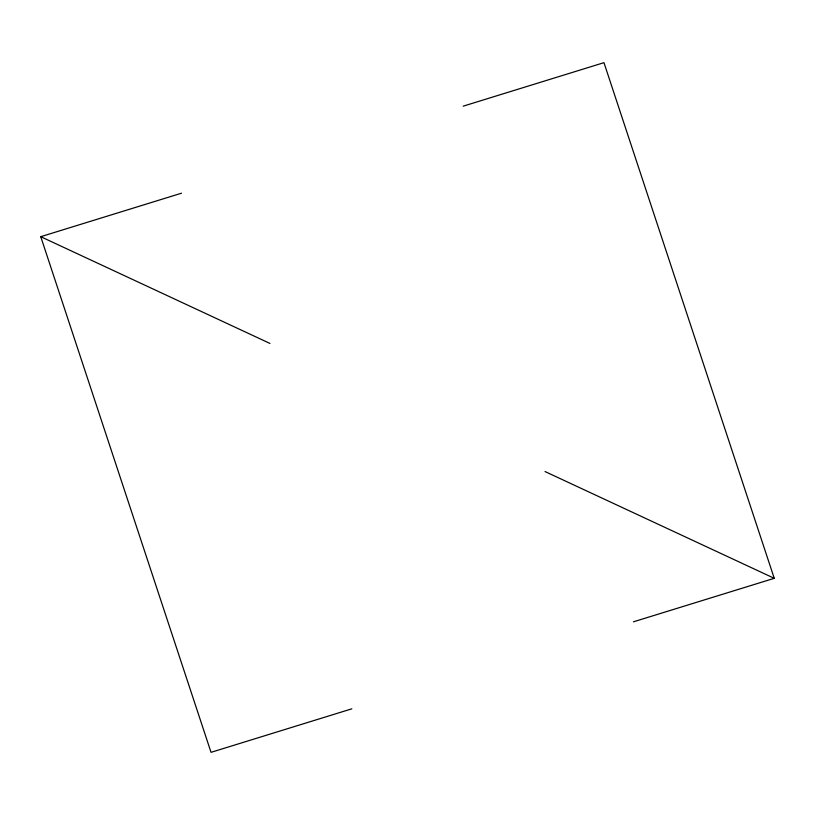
<?xml version="1.0" encoding="UTF-8"?>
<svg xmlns="http://www.w3.org/2000/svg" width="815" height="815" viewBox="0 0 815 815"><rect width="100%" height="100%" fill="white"/><g stroke="black" fill="none" stroke-linecap="round" stroke-linejoin="round"><path stroke-width="1.22" d="M351.836 708.826L211.034 752.337L40.75 236.686L181.551 193.186M463.165 106.174L603.966 62.663L774.25 578.314L633.449 621.814M40.75 236.686L269.969 343.451M545.031 471.549L774.25 578.314"/></g></svg>
